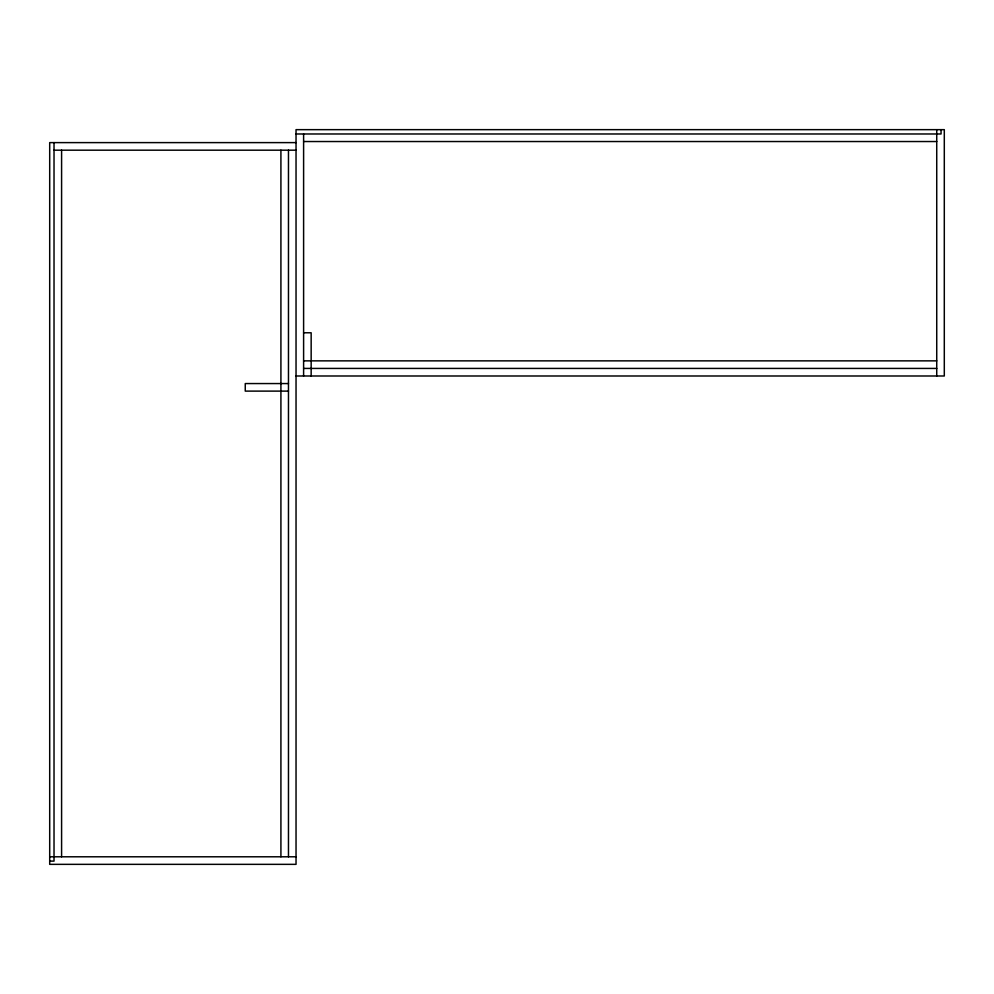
<?xml version="1.0" encoding="UTF-8"?>
<svg xmlns="http://www.w3.org/2000/svg" width="994" height="994" viewBox="0 0 994 994"><rect width="100%" height="100%" fill="white"/><g stroke="black" fill="none" stroke-linecap="round" stroke-linejoin="round"><path stroke-width="1.49" d="M296.038 133.979L941.057 133.979L941.057 129.655M303.605 141.533L936.733 141.533M296.038 142.614L49.7 142.614L49.7 864.345L296.038 864.345L296.038 129.655L944.3 129.655L944.3 375.993L296.038 375.993M54.024 150.181L296.038 150.181M303.605 332.779L311.159 332.779L311.159 375.993M303.605 360.859L936.733 360.859M303.605 368.426L936.733 368.426M288.471 383.56L245.257 383.56L245.257 391.114L288.471 391.114M49.7 856.791L296.038 856.791M49.7 861.102L54.024 861.102L54.024 142.614M936.733 129.655L936.733 375.993M303.605 133.979L303.605 375.993M288.471 150.181L288.471 856.791M280.917 150.181L280.917 856.791M61.591 150.181L61.591 856.791"/></g></svg>
